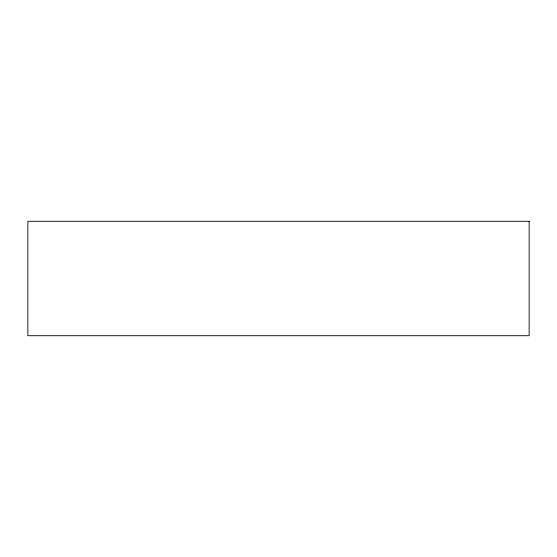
<?xml version="1.0" encoding="UTF-8"?>
<svg xmlns="http://www.w3.org/2000/svg" width="557" height="557" viewBox="0 0 557 557"><rect width="100%" height="100%" fill="white"/><g stroke="black" fill="none" stroke-linecap="round" stroke-linejoin="round"><path stroke-width="0.84" d="M529.15 221.289L27.85 221.289L27.85 335.711L529.15 335.711L529.15 221.289"/></g></svg>
